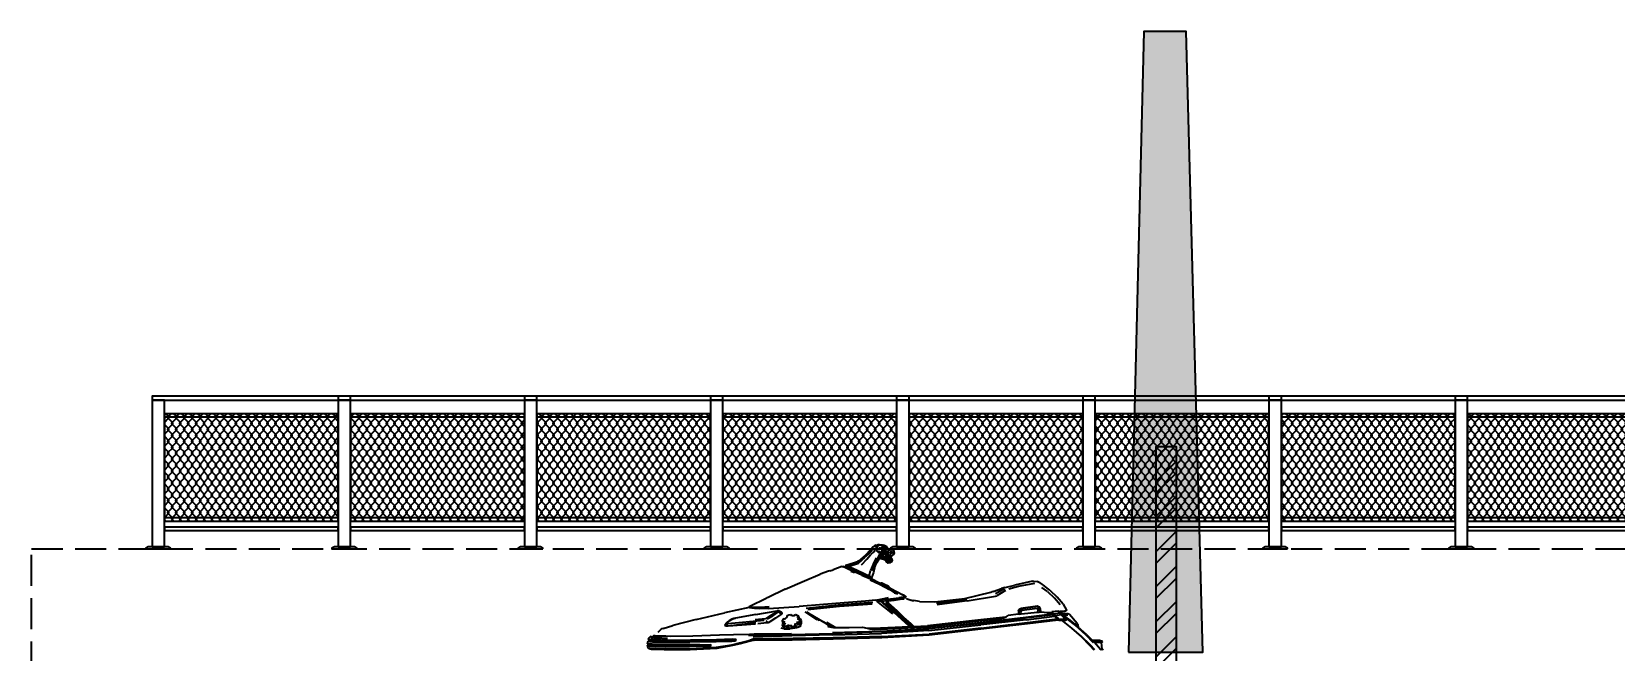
# Model space of a CAD drawing. Header units: millimetres. Extents: x -2018967 to 3675, y -751 to 1571936.
# Drawn here: x -1895686 to -1882933, y 1046762 to 1051747 of the extents above; entities that cross this region are included whole.
import ezdxf

# ---------------------------------------------------------------- set-up
doc = ezdxf.new("R2010")
doc.units = ezdxf.units.MM
doc.header["$LTSCALE"] = 1000
doc.linetypes.add('-6_350_HOLE$0$DASH', pattern=[0.35, 0.25, -0.1])
doc.layers.get('0').update_dxf_attribs({"linetype": 'CONTINUOUS'})
doc.layers.get('DEFPOINTS').update_dxf_attribs({"linetype": 'CONTINUOUS'})
doc.styles.add('STANDARD_T3', font='simplex.shx', dxfattribs={"width": 0.7, "bigfont": 'gbcbig.shx'})
doc.dimstyles.new('W&&200', dxfattribs={"dimtxt": 700, "dimasz": 200, "dimexe": 500, "dimexo": 600, "dimgap": 200, "dimtad": 1, "dimdec": 0, "dimzin": 0, "dimdsep": 46, "dimtxsty": 'STANDARD_T3', "dimcen": 0.09, "dimclrd": 1, "dimclre": 1, "dimclrt": 7, "dimazin": 2, "dimtfac": 1, "dimtdec": 0, "dimtix": 1, "dimtmove": 2, "dimatfit": 3, "dimfxl": 100, "dimtolj": 1, "dimtzin": 0, "dimarcsym": 0})

# ---------------------------------------------------------------- blocks, each defined once
blk = doc.blocks.new('*U492')
h = blk.add_hatch()
h.set_pattern_fill('金属', color=252, scale=80)
h.set_pattern_definition([(45, (-1558826.67, -2219856.8), (-141.421356, 141.421356), []), (45, (-1558732.4, -2219856.8), (-141.421356, 141.421356), [])])
h.paths.add_polyline_path([(-96, -2342), (-34, -2342), (-11, -2279), (11, -2405), (34, -2342), (69, -2342), (69, 2554), (-96, 2554)])
h.paths.add_polyline_path([(-96, -2554), (69, -2554), (69, -2423), (34, -2423), (11, -2486), (-11, -2360), (-34, -2423), (-96, -2423)])
for points in [[(69, -2342), (69, 2554), (-96, 2554), (-96, -2342)], [(-96, -2423), (-96, -2554), (69, -2554), (69, -2423)]]:
    blk.add_lwpolyline(points)
blk = doc.blocks.new('*U493')
at = {"color": 0, "linetype": 'ByBlock', "lineweight": -2, "transparency": 16777216}
blk.add_blockref('*U492', (0, 0), dxfattribs=at)
blk = doc.blocks.new('监控立柱')
h = blk.add_hatch(color=256)
h.dxf.hatch_style = 1
h.set_gradient(color1=(0, 0, 255), color2=(255, 255, 0), name='INVCURVED')
h.paths.add_polyline_path([(171, 0), (-171, 0), (-294, -5000), (306, -5000)])
blk.add_lwpolyline([(-294, -5000), (306, -5000), (171, 0), (-171, 0)], close=True)
blk = doc.blocks.new('救生艇立面')
for p, q in [((-57, 387), (-110, 342)), ((-57, 387), (2, 447)), ((-57, 387), (-9, 440)), ((-20, 409), (-56, 374)), ((-42, 359), (-12, 393)), ((-20, 409), (2, 432)), ((13, 419), (-12, 393)), ((8, 459), (-9, 440)), ((12, 441), (2, 432)), ((18, 466), (8, 459)), ((13, 419), (24, 430)), ((31, 472), (18, 466)), ((35, 469), (18, 466)), ((30, 463), (28, 452)), ((28, 452), (31, 436)), ((35, 469), (30, 463)), ((31, 472), (48, 475)), ((31, 436), (38, 431)), ((48, 475), (35, 469)), ((37, 444), (39, 448)), ((38, 432), (37, 444)), ((38, 451), (40, 457)), ((39, 451), (38, 451)), ((39, 448), (38, 451)), ((38, 431), (38, 432)), ((43, 421), (38, 431)), ((39, 451), (41, 456)), ((39, 448), (39, 451)), ((40, 457), (43, 461)), ((41, 456), (46, 463)), ((43, 461), (46, 463)), ((52, 413), (43, 421)), ((46, 463), (49, 467)), ((59, 473), (48, 475)), ((49, 467), (59, 473)), ((68, 416), (50, 426)), ((50, 375), (57, 386)), ((51, 377), (63, 399)), ((68, 405), (52, 413)), ((71, 441), (53, 451)), ((68, 405), (57, 386)), ((59, 473), (71, 475)), ((59, 473), (59, 473)), ((68, 405), (63, 399)), ((75, 391), (67, 379)), ((69, 408), (68, 416)), ((68, 416), (73, 415)), ((78, 400), (68, 405)), ((68, 405), (68, 405)), ((73, 411), (69, 408)), ((78, 400), (69, 408)), ((71, 475), (82, 474)), ((71, 441), (75, 454)), ((75, 439), (71, 441)), ((76, 434), (71, 441)), ((73, 386), (71, 385)), ((73, 411), (74, 415)), ((73, 411), (73, 415)), ((73, 415), (74, 415)), ((73, 415), (73, 415)), ((74, 415), (77, 411)), ((75, 454), (85, 461)), ((75, 454), (78, 450)), ((75, 439), (78, 450)), ((76, 437), (75, 439)), ((79, 400), (75, 391)), ((77, 390), (75, 391)), ((77, 435), (76, 437)), ((82, 429), (76, 434)), ((77, 440), (78, 450)), ((80, 434), (77, 435)), ((79, 432), (77, 435)), ((77, 418), (80, 427)), ((77, 411), (77, 418)), ((78, 408), (77, 411)), ((81, 409), (78, 408)), ((79, 400), (78, 400)), ((80, 431), (79, 432)), ((85, 398), (79, 400)), ((80, 434), (82, 442)), ((80, 431), (80, 434)), ((83, 428), (80, 431)), ((80, 427), (82, 428)), ((80, 427), (83, 425)), ((80, 417), (83, 425)), ((81, 409), (80, 417)), ((83, 410), (81, 409)), ((81, 381), (83, 384)), ((82, 474), (92, 471)), ((82, 442), (85, 446)), ((82, 428), (82, 429)), ((83, 420), (82, 418)), ((83, 410), (82, 418)), ((82, 418), (82, 418)), ((85, 440), (83, 434)), ((83, 434), (83, 428)), ((125, 417), (83, 434)), ((85, 427), (83, 428)), ((83, 425), (85, 426)), ((84, 423), (83, 420)), ((93, 412), (83, 420)), ((83, 384), (85, 398)), ((85, 426), (84, 423)), ((84, 423), (94, 415)), ((84, 423), (126, 405)), ((84, 423), (84, 423)), ((85, 461), (97, 463)), ((85, 446), (94, 452)), ((87, 444), (85, 440)), ((85, 426), (85, 427)), ((89, 397), (85, 398)), ((94, 449), (87, 444)), ((93, 412), (88, 414)), ((95, 398), (89, 397)), ((90, 453), (94, 452)), ((90, 376), (95, 398)), ((118, 459), (92, 471)), ((100, 412), (93, 412)), ((94, 452), (109, 451)), ((107, 448), (94, 449)), ((94, 449), (138, 436)), ((100, 412), (94, 415)), ((100, 398), (95, 398)), ((97, 463), (108, 461)), ((116, 405), (100, 412)), ((109, 400), (100, 398)), ((109, 451), (105, 452)), ((107, 383), (106, 381)), ((112, 446), (107, 448)), ((107, 409), (108, 404)), ((108, 385), (107, 383)), ((107, 383), (109, 383)), ((108, 461), (118, 459)), ((110, 388), (108, 386)), ((108, 386), (108, 385)), ((109, 385), (108, 385)), ((109, 451), (112, 446)), ((109, 394), (109, 400)), ((110, 400), (109, 400)), ((115, 389), (109, 394)), ((111, 382), (109, 385)), ((111, 382), (109, 383)), ((115, 404), (110, 400)), ((112, 389), (110, 388)), ((123, 443), (112, 446)), ((115, 388), (112, 389)), ((116, 405), (115, 404)), ((119, 398), (115, 404)), ((120, 383), (115, 389)), ((116, 385), (115, 388)), ((127, 400), (116, 405)), ((116, 381), (116, 385)), ((118, 459), (123, 452)), ((119, 398), (120, 385)), ((120, 383), (119, 382)), ((120, 385), (137, 374)), ((120, 385), (120, 383)), ((123, 443), (123, 452)), ((141, 438), (123, 443)), ((125, 416), (129, 426)), ((125, 417), (128, 426)), ((125, 416), (125, 417)), ((126, 415), (125, 416)), ((125, 416), (125, 416)), ((125, 416), (125, 416)), ((125, 416), (126, 405)), ((130, 426), (126, 415)), ((129, 398), (126, 415)), ((126, 405), (127, 400)), ((127, 400), (127, 399)), ((128, 398), (127, 399)), ((127, 399), (127, 399)), ((127, 399), (143, 385)), ((133, 432), (128, 426)), ((128, 398), (129, 398)), ((133, 432), (129, 426)), ((129, 398), (144, 385)), ((130, 426), (134, 431)), ((133, 432), (145, 440)), ((138, 436), (133, 432)), ((133, 432), (133, 432)), ((146, 439), (134, 431)), ((141, 438), (138, 436)), ((144, 440), (141, 438)), ((143, 385), (144, 385)), ((145, 440), (144, 440)), ((144, 440), (165, 438)), ((145, 417), (144, 413)), ((144, 413), (144, 408)), ((144, 413), (145, 413)), ((144, 408), (149, 403)), ((146, 407), (144, 408)), ((161, 387), (144, 385)), ((144, 385), (160, 386)), ((144, 385), (144, 385)), ((145, 440), (146, 439)), ((146, 419), (145, 417)), ((145, 413), (146, 416)), ((146, 407), (145, 413)), ((146, 439), (166, 437)), ((150, 421), (146, 419)), ((146, 416), (147, 418)), ((151, 403), (146, 407)), ((147, 418), (151, 421)), ((149, 403), (151, 403)), ((157, 421), (150, 421)), ((151, 421), (150, 421)), ((151, 421), (158, 420)), ((153, 412), (151, 403)), ((156, 404), (151, 403)), ((159, 406), (156, 404)), ((157, 421), (158, 420)), ((158, 420), (161, 416)), ((161, 410), (159, 406)), ((170, 393), (160, 386)), ((160, 386), (161, 387)), ((161, 416), (161, 410)), ((161, 387), (170, 394)), ((165, 438), (166, 438)), ((166, 438), (177, 423)), ((166, 437), (166, 438)), ((176, 423), (166, 437)), ((177, 407), (170, 394)), ((170, 394), (170, 393)), ((176, 423), (177, 407)), ((177, 423), (176, 423)), ((177, 408), (177, 423)), ((177, 407), (177, 408)), ((-351, 261), (-418, 237)), ((-340, 264), (-351, 261)), ((-340, 264), (-313, 274)), ((-243, 299), (-313, 274)), ((-243, 299), (-234, 299)), ((-229, 298), (-234, 299)), ((-229, 298), (-215, 292)), ((-224, 295), (-229, 298)), ((-215, 308), (-217, 306)), ((-217, 306), (-211, 301)), ((-215, 308), (-118, 340)), ((-211, 307), (-215, 308)), ((-193, 278), (-214, 288)), ((-115, 337), (-211, 307)), ((-192, 300), (-211, 307)), ((-211, 301), (-209, 299)), ((-206, 297), (-209, 299)), ((-206, 297), (-201, 295)), ((-201, 295), (-204, 288)), ((-201, 295), (-198, 295)), ((-201, 295), (-201, 295)), ((-198, 295), (-185, 290)), ((-163, 265), (-193, 278)), ((-192, 300), (-111, 327)), ((-126, 270), (-192, 300)), ((-192, 300), (-131, 267)), ((-185, 290), (-189, 282)), ((-189, 282), (-164, 271)), ((-185, 290), (-161, 280)), ((-172, 263), (-143, 250)), ((-164, 271), (-129, 256)), ((-137, 255), (-163, 265)), ((-161, 280), (-126, 265)), ((-129, 256), (-69, 230)), ((-59, 239), (-126, 270)), ((-126, 265), (-65, 239)), ((-110, 342), (-118, 340)), ((-110, 342), (-115, 337)), ((-111, 327), (-56, 374)), ((-42, 359), (-89, 311)), ((-23, 221), (-12, 267)), ((15, 338), (-12, 267)), ((2, 264), (32, 341)), ((20, 289), (11, 251)), ((33, 369), (15, 338)), ((17, 286), (16, 273)), ((17, 286), (19, 300)), ((40, 353), (19, 300)), ((20, 289), (38, 332)), ((32, 341), (48, 371)), ((47, 346), (38, 332)), ((38, 332), (40, 334)), ((40, 353), (50, 375)), ((57, 368), (40, 334)), ((59, 366), (47, 346)), ((48, 371), (51, 377)), ((50, 375), (51, 377)), ((61, 370), (59, 366)), ((59, 366), (63, 363)), ((63, 372), (61, 370)), ((67, 379), (63, 372)), ((63, 372), (74, 370)), ((70, 360), (63, 363)), ((67, 379), (69, 379)), ((79, 380), (69, 379)), ((92, 357), (70, 360)), ((74, 370), (86, 373)), ((81, 381), (79, 380)), ((86, 373), (89, 375)), ((89, 375), (90, 376)), ((89, 375), (98, 366)), ((90, 376), (99, 367)), ((100, 357), (92, 357)), ((99, 367), (98, 366)), ((98, 366), (105, 362)), ((114, 346), (100, 357)), ((101, 357), (100, 357)), ((107, 358), (101, 357)), ((101, 357), (130, 334)), ((105, 377), (104, 375)), ((104, 375), (104, 371)), ((104, 371), (104, 367)), ((104, 367), (105, 366)), ((106, 381), (105, 377)), ((106, 377), (105, 377)), ((106, 376), (105, 373)), ((105, 371), (106, 373)), ((105, 373), (106, 373)), ((105, 371), (105, 373)), ((106, 373), (105, 371)), ((105, 369), (105, 371)), ((105, 371), (105, 368)), ((105, 371), (105, 369)), ((105, 371), (105, 371)), ((105, 368), (105, 369)), ((106, 366), (105, 368)), ((105, 366), (105, 366)), ((105, 365), (107, 366)), ((105, 366), (105, 365)), ((105, 365), (106, 364)), ((112, 360), (105, 363)), ((106, 376), (108, 379)), ((106, 366), (107, 366)), ((106, 364), (107, 366)), ((106, 364), (108, 363)), ((106, 364), (106, 364)), ((108, 367), (107, 366)), ((107, 366), (108, 367)), ((107, 366), (107, 366)), ((108, 366), (107, 366)), ((107, 366), (107, 366)), ((107, 366), (107, 366)), ((110, 359), (107, 358)), ((109, 381), (108, 379)), ((108, 379), (109, 380)), ((109, 380), (108, 379)), ((108, 379), (108, 379)), ((110, 368), (108, 367)), ((108, 367), (110, 368)), ((108, 367), (110, 368)), ((108, 367), (108, 366)), ((108, 367), (108, 367)), ((108, 363), (110, 364)), ((109, 381), (110, 381)), ((109, 380), (110, 381)), ((109, 381), (109, 381)), ((109, 381), (110, 381)), ((110, 381), (109, 380)), ((109, 380), (109, 381)), ((109, 374), (112, 376)), ((110, 381), (110, 381)), ((111, 381), (110, 381)), ((110, 381), (110, 381)), ((111, 371), (110, 368)), ((110, 368), (110, 368)), ((110, 364), (112, 366)), ((111, 359), (110, 359)), ((111, 382), (111, 382)), ((111, 381), (111, 382)), ((111, 381), (112, 379)), ((111, 381), (111, 381)), ((111, 371), (112, 374)), ((111, 371), (114, 371)), ((111, 371), (111, 371)), ((112, 360), (111, 359)), ((141, 336), (111, 359)), ((112, 379), (112, 378)), ((112, 377), (112, 379)), ((112, 378), (112, 376)), ((112, 377), (112, 378)), ((112, 377), (112, 374)), ((112, 374), (112, 377)), ((112, 376), (112, 377)), ((112, 376), (112, 374)), ((112, 374), (112, 374)), ((112, 366), (114, 371)), ((114, 366), (112, 360)), ((114, 371), (116, 377)), ((117, 375), (114, 366)), ((114, 366), (147, 341)), ((114, 346), (115, 338)), ((115, 338), (114, 346)), ((119, 342), (114, 346)), ((114, 346), (114, 346)), ((129, 327), (115, 338)), ((115, 338), (115, 338)), ((115, 338), (129, 327)), ((116, 377), (116, 381)), ((119, 382), (117, 375)), ((117, 375), (152, 350)), ((152, 360), (119, 382)), ((119, 342), (130, 334)), ((144, 330), (129, 327)), ((130, 326), (129, 327)), ((129, 327), (129, 327)), ((130, 334), (141, 336)), ((145, 329), (130, 326)), ((149, 374), (137, 374)), ((137, 374), (148, 374)), ((137, 374), (137, 374)), ((137, 374), (144, 369)), ((141, 336), (147, 341)), ((152, 360), (144, 369)), ((144, 330), (152, 336)), ((145, 329), (144, 330)), ((153, 336), (145, 329)), ((145, 329), (154, 335)), ((145, 329), (145, 329)), ((145, 329), (145, 329)), ((147, 341), (152, 350)), ((158, 362), (148, 374)), ((148, 374), (149, 374)), ((149, 373), (149, 374)), ((159, 362), (149, 373)), ((152, 350), (152, 360)), ((159, 349), (152, 336)), ((152, 336), (153, 336)), ((153, 336), (160, 348)), ((154, 335), (153, 336)), ((154, 336), (160, 348)), ((160, 348), (154, 335)), ((154, 335), (154, 336)), ((159, 362), (158, 362)), ((158, 362), (159, 349)), ((160, 348), (159, 362)), ((159, 362), (159, 362)), ((159, 362), (160, 348)), ((159, 349), (160, 348)), ((160, 348), (160, 348)), ((160, 348), (160, 348)), ((-700, 117), (-546, 185)), ((-546, 185), (-418, 237)), ((-82, 231), (-137, 255)), ((-82, 231), (-82, 231)), ((-82, 231), (-14, 199)), ((-69, 230), (-35, 215)), ((-65, 239), (-31, 224)), ((-23, 221), (-59, 239)), ((-35, 215), (-31, 224)), ((-35, 215), (-28, 212)), ((-31, 224), (-24, 220)), ((-24, 220), (-28, 212)), ((-19, 207), (-28, 212)), ((-24, 220), (-21, 218)), ((-14, 217), (-23, 221)), ((-17, 213), (-19, 209)), ((-19, 209), (-13, 206)), ((-19, 209), (-19, 207)), ((-8, 202), (-19, 207)), ((-17, 193), (58, 157)), ((-10, 214), (-14, 217)), ((60, 162), (-14, 199)), ((-14, 199), (-14, 199)), ((-13, 206), (-10, 206)), ((-6, 208), (-10, 214)), ((-6, 208), (-10, 206)), ((-8, 202), (65, 166)), ((10, 250), (-6, 208)), ((58, 157), (140, 114)), ((71, 163), (65, 166)), ((76, 169), (71, 163)), ((73, 162), (71, 163)), ((73, 162), (78, 168)), ((78, 160), (73, 162)), ((76, 169), (78, 168)), ((78, 168), (83, 166)), ((83, 166), (78, 160)), ((126, 135), (78, 160)), ((83, 166), (105, 155)), ((105, 155), (124, 146)), ((124, 146), (129, 143)), ((126, 135), (129, 143)), ((132, 133), (126, 135)), ((129, 143), (131, 142)), ((131, 142), (133, 139)), ((132, 133), (133, 139)), ((146, 125), (132, 133)), ((1072, 131), (1042, 122)), ((1072, 131), (1150, 150)), ((1102, 120), (1180, 141)), ((1293, 181), (1150, 150)), ((1180, 141), (1311, 166)), ((1293, 181), (1302, 182)), ((1302, 182), (1330, 179)), ((1351, 168), (1330, 179)), ((1351, 168), (1371, 154)), ((1413, 97), (1367, 131)), ((1371, 154), (1386, 145)), ((1432, 108), (1386, 145)), ((-990, -24), (-849, 47)), ((-839, 51), (-849, 47)), ((-700, 117), (-839, 51)), ((-294, 1), (-589, -22)), ((-54, 21), (-294, 1)), ((5, 9), (-273, -11)), ((27, 28), (-54, 21)), ((27, 28), (129, 48)), ((34, 21), (57, 23)), ((34, 21), (164, -81)), ((129, 48), (57, 32)), ((127, 36), (57, 32)), ((67, 27), (57, 32)), ((57, 23), (64, 23)), ((64, 23), (174, -74)), ((76, 19), (67, 27)), ((76, 19), (121, 25)), ((177, -72), (76, 19)), ((120, 17), (113, 8)), ((113, 8), (116, -8)), ((120, 18), (126, 26)), ((128, 22), (120, 18)), ((120, 17), (120, 18)), ((120, 17), (120, 17)), ((122, 1), (120, 17)), ((121, 25), (126, 26)), ((122, 1), (132, 5)), ((122, 1), (123, 0)), ((123, 0), (268, -132)), ((123, 0), (193, -63)), ((126, 26), (127, 27)), ((127, 36), (215, 48)), ((127, 27), (142, 29)), ((127, 27), (128, 22)), ((128, 22), (178, 28)), ((132, 5), (128, 22)), ((202, -59), (132, 5)), ((140, 114), (180, 88)), ((177, 101), (142, 119)), ((142, 29), (205, 38)), ((142, 29), (174, 31)), ((146, 125), (253, 68)), ((174, 31), (209, 37)), ((199, 90), (177, 101)), ((178, 28), (227, 36)), ((180, 88), (206, 78)), ((205, 38), (220, 40)), ((209, 37), (221, 37)), ((231, 50), (215, 48)), ((220, 40), (235, 43)), ((221, 37), (235, 40)), ((227, 36), (242, 38)), ((253, 68), (230, 76)), ((245, 51), (231, 50)), ((235, 43), (253, 46)), ((242, 38), (258, 39)), ((261, 52), (245, 51)), ((265, 61), (253, 68)), ((253, 46), (266, 49)), ((270, 52), (261, 52)), ((270, 58), (265, 61)), ((266, 49), (274, 50)), ((274, 50), (270, 58)), ((274, 50), (270, 52)), ((276, 39), (283, 40)), ((283, 40), (305, 32)), ((305, 32), (333, 25)), ((305, 32), (332, 23)), ((381, 18), (333, 25)), ((381, 18), (505, 16)), ((505, 16), (747, 43)), ((519, 5), (762, 37)), ((766, 23), (523, -9)), ((747, 43), (956, 94)), ((766, 23), (995, 61)), ((956, 94), (965, 96)), ((974, 99), (965, 96)), ((974, 99), (1042, 122)), ((995, 82), (1066, 121)), ((995, 61), (1004, 64)), ((1075, 107), (1004, 64)), ((1413, 97), (1469, 45)), ((1432, 108), (1491, 53)), ((1514, -9), (1469, 45)), ((1538, -5), (1491, 53)), ((-1417, -127), (-1606, -177)), ((-1417, -127), (-1189, -73)), ((-991, -32), (-1189, -73)), ((-1130, -125), (-1153, -138)), ((-1146, -135), (-1127, -124)), ((-1116, -119), (-1130, -125)), ((-1127, -124), (-1115, -119)), ((-1116, -119), (-1100, -117)), ((-1100, -117), (-1115, -119)), ((-938, -86), (-1100, -117)), ((-990, -24), (-991, -32)), ((-987, -33), (-991, -32)), ((-985, -25), (-990, -24)), ((-970, -35), (-987, -33)), ((-969, -28), (-985, -25)), ((-949, -39), (-970, -35)), ((-946, -30), (-969, -28)), ((-949, -39), (-946, -30)), ((-908, -42), (-949, -39)), ((-902, -31), (-946, -30)), ((-860, -121), (-943, -129)), ((-938, -86), (-765, -57)), ((-902, -31), (-908, -42)), ((-835, -38), (-908, -42)), ((-831, -26), (-902, -31)), ((-817, -92), (-860, -121)), ((-845, -123), (-801, -97)), ((-835, -38), (-589, -22)), ((-778, -117), (-824, -147)), ((-817, -92), (-764, -62)), ((-801, -97), (-754, -67)), ((-729, -81), (-778, -117)), ((-765, -57), (-761, -58)), ((-750, -59), (-765, -57)), ((-761, -58), (-764, -62)), ((-754, -67), (-764, -62)), ((-746, -61), (-761, -58)), ((-754, -67), (-729, -81)), ((-746, -61), (-750, -59)), ((-746, -61), (-745, -61)), ((-745, -61), (-733, -68)), ((-745, -61), (-727, -73)), ((-733, -68), (-727, -73)), ((-727, -73), (-729, -81)), ((-722, -134), (-716, -124)), ((-716, -124), (-699, -120)), ((-711, -123), (-716, -124)), ((-711, -123), (-695, -120)), ((-699, -120), (-686, -109)), ((-686, -109), (-685, -96)), ((-685, -96), (-672, -90)), ((-685, -96), (-683, -98)), ((-684, -109), (-683, -98)), ((-672, -90), (-658, -87)), ((-658, -87), (-658, -89)), ((-658, -87), (-648, -95)), ((-649, -97), (-658, -89)), ((-648, -95), (-630, -96)), ((-618, -91), (-632, -98)), ((-630, -96), (-615, -88)), ((-618, -91), (-615, -88)), ((-615, -88), (-603, -92)), ((-599, -101), (-605, -112)), ((-603, -92), (-594, -99)), ((-594, -99), (-601, -111)), ((-601, -111), (-596, -123)), ((-601, -123), (-587, -127)), ((-599, -101), (-594, -99)), ((-596, -123), (-589, -125)), ((-588, -115), (-594, -99)), ((-589, -125), (-581, -128)), ((-577, -124), (-588, -115)), ((-586, -119), (-588, -115)), ((-581, -128), (-587, -127)), ((-570, -139), (-577, -124)), ((-543, -66), (-445, -130)), ((-273, -11), (-531, -39)), ((-424, -135), (-527, -69)), ((-527, -69), (-389, -149)), ((-519, -47), (-264, -20)), ((-264, -20), (0, 0)), ((116, -8), (290, -163)), ((235, -117), (116, -8)), ((177, -71), (293, -176)), ((193, -63), (193, -63)), ((193, -63), (250, -115)), ((257, -113), (202, -59)), ((235, -117), (285, -164)), ((268, -132), (250, -115)), ((311, -159), (257, -113)), ((453, -201), (1218, -112)), ((1075, -109), (852, -132)), ((860, -139), (1033, -119)), ((874, -159), (1235, -116)), ((878, -198), (1491, -123)), ((1033, -119), (1062, -115)), ((1062, -115), (1075, -109)), ((1075, -109), (1081, -106)), ((1081, -106), (1096, -94)), ((1179, -85), (1096, -94)), ((1180, -60), (1179, -85)), ((1183, -85), (1179, -85)), ((1180, -60), (1185, -46)), ((1186, -51), (1183, -66)), ((1183, -85), (1183, -66)), ((1186, -84), (1183, -85)), ((1185, -46), (1198, -38)), ((1185, -46), (1186, -51)), ((1199, -39), (1186, -51)), ((1186, -51), (1189, -53)), ((1187, -68), (1186, -84)), ((1187, -84), (1186, -84)), ((1189, -53), (1187, -68)), ((1187, -84), (1201, -83)), ((1189, -53), (1201, -42)), ((1332, -20), (1198, -38)), ((1335, -21), (1199, -39)), ((1200, -61), (1199, -71)), ((1199, -71), (1201, -83)), ((1206, -56), (1200, -61)), ((1335, -24), (1201, -42)), ((1201, -83), (1331, -69)), ((1206, -56), (1207, -55)), ((1206, -55), (1206, -56)), ((1207, -55), (1206, -55)), ((1329, -39), (1207, -55)), ((1218, -112), (1452, -83)), ((1459, -89), (1235, -116)), ((1242, -130), (1469, -101)), ((1329, -39), (1331, -41)), ((1331, -39), (1329, -39)), ((1336, -43), (1331, -39)), ((1331, -41), (1335, -49)), ((1335, -49), (1331, -69)), ((1331, -69), (1334, -69)), ((1332, -20), (1335, -21)), ((1334, -69), (1339, -48)), ((1334, -69), (1346, -68)), ((1335, -21), (1348, -26)), ((1335, -24), (1347, -29)), ((1335, -49), (1339, -48)), ((1339, -48), (1336, -43)), ((1355, -69), (1346, -68)), ((1347, -29), (1348, -26)), ((1352, -42), (1347, -29)), ((1354, -39), (1348, -26)), ((1355, -69), (1352, -42)), ((1354, -39), (1357, -69)), ((1357, -69), (1355, -69)), ((1365, -69), (1357, -69)), ((1407, -75), (1365, -69)), ((1447, -71), (1407, -75)), ((1420, -77), (1407, -75)), ((1419, -79), (1448, -75)), ((1447, -72), (1420, -77)), ((1447, -71), (1448, -66)), ((1447, -72), (1447, -71)), ((1448, -75), (1447, -72)), ((1502, -61), (1448, -66)), ((1459, -81), (1448, -66)), ((1448, -75), (1448, -66)), ((1459, -81), (1448, -75)), ((1452, -83), (1448, -75)), ((1459, -89), (1452, -83)), ((1459, -81), (1512, -75)), ((1476, -98), (1459, -81)), ((1459, -89), (1459, -81)), ((1469, -101), (1459, -89)), ((1491, -123), (1469, -101)), ((1523, -89), (1476, -98)), ((1493, -115), (1476, -98)), ((1499, -130), (1491, -123)), ((1491, -123), (1504, -128)), ((1504, -128), (1493, -115)), ((1502, -61), (1512, -75)), ((1508, -65), (1502, -61)), ((1551, -126), (1504, -128)), ((1516, -64), (1508, -65)), ((1513, -68), (1508, -65)), ((1512, -75), (1523, -89)), ((1517, -67), (1513, -68)), ((1515, -70), (1513, -68)), ((1536, -86), (1515, -70)), ((1540, -62), (1516, -64)), ((1537, -65), (1517, -67)), ((1523, -89), (1541, -109)), ((1533, -82), (1546, -81)), ((1546, -81), (1534, -82)), ((1536, -84), (1564, -81)), ((1549, -83), (1536, -84)), ((1537, -85), (1536, -84)), ((1539, -86), (1536, -86)), ((1546, -94), (1536, -86)), ((1556, -62), (1537, -65)), ((1538, -5), (1566, -53)), ((1567, -82), (1539, -86)), ((1561, -57), (1540, -62)), ((1541, -109), (1551, -126)), ((1541, -109), (1556, -122)), ((1546, -81), (1549, -83)), ((1546, -94), (1551, -93)), ((1572, -114), (1546, -94)), ((1552, -82), (1549, -83)), ((1551, -93), (1577, -89)), ((1556, -122), (1551, -126)), ((1551, -126), (1559, -134)), ((1552, -82), (1564, -81)), ((1560, -62), (1556, -62)), ((1561, -124), (1556, -122)), ((1559, -134), (1571, -125)), ((1566, -54), (1561, -57)), ((1561, -124), (1572, -114)), ((1564, -81), (1576, -80)), ((1566, -53), (1566, -54)), ((1577, -81), (1567, -82)), ((1571, -125), (1572, -114)), ((1571, -125), (1579, -122)), ((1571, -125), (1638, -177)), ((1572, -114), (1579, -122)), ((1576, -80), (1589, -84)), ((1579, -122), (1635, -167)), ((1588, -86), (1590, -84)), ((1590, -84), (1589, -84)), ((1590, -84), (1651, -156)), ((-1700, -205), (-1726, -232)), ((-1694, -203), (-1700, -205)), ((-1684, -199), (-1694, -203)), ((-1684, -199), (-1606, -177)), ((-1445, -258), (-1231, -251)), ((-1231, -251), (-1117, -248)), ((-1188, -172), (-1182, -164)), ((-1183, -180), (-1188, -172)), ((-1183, -180), (-1163, -160)), ((-1160, -181), (-1183, -180)), ((-1182, -164), (-1173, -153)), ((-1178, -162), (-1169, -155)), ((-1153, -138), (-1173, -153)), ((-1169, -155), (-1166, -150)), ((-1163, -160), (-1169, -155)), ((-1166, -150), (-1146, -135)), ((-1163, -160), (-870, -133)), ((-938, -153), (-1160, -181)), ((-940, -164), (-1160, -181)), ((-1117, -248), (-989, -245)), ((-996, -255), (-961, -255)), ((-989, -245), (-952, -244)), ((-961, -255), (-649, -247)), ((-952, -244), (-650, -239)), ((-848, -155), (-921, -162)), ((-857, -135), (-837, -154)), ((-837, -154), (-848, -155)), ((-824, -147), (-837, -154)), ((-708, -202), (-734, -197)), ((-721, -156), (-724, -171)), ((-724, -171), (-718, -189)), ((-723, -144), (-722, -134)), ((-717, -142), (-723, -144)), ((-708, -149), (-723, -144)), ((-723, -144), (-721, -156)), ((-721, -156), (-719, -166)), ((-718, -189), (-707, -201)), ((-717, -142), (-704, -147)), ((-710, -174), (-705, -169)), ((-710, -174), (-708, -170)), ((-701, -181), (-710, -174)), ((-710, -174), (-706, -197)), ((-705, -165), (-708, -149)), ((-703, -161), (-708, -149)), ((-708, -170), (-705, -165)), ((-708, -202), (-706, -202)), ((-707, -201), (-706, -202)), ((-706, -202), (-700, -202)), ((-699, -158), (-705, -169)), ((-705, -165), (-703, -161)), ((-689, -185), (-701, -181)), ((-700, -202), (-686, -202)), ((-674, -177), (-689, -185)), ((-689, -185), (-687, -180)), ((-689, -185), (-686, -202)), ((-672, -172), (-687, -180)), ((-686, -202), (-672, -202)), ((-656, -178), (-674, -177)), ((-668, -201), (-674, -177)), ((-672, -202), (-663, -203)), ((-653, -201), (-663, -203)), ((-646, -181), (-656, -173)), ((-645, -186), (-656, -178)), ((-656, -178), (-650, -201)), ((-650, -201), (-653, -201)), ((-642, -200), (-650, -201)), ((-649, -247), (-316, -239)), ((-316, -252), (-647, -259)), ((-646, -181), (-645, -186)), ((-631, -183), (-645, -186)), ((-642, -200), (-645, -186)), ((-625, -198), (-642, -200)), ((-618, -177), (-631, -183)), ((-613, -195), (-625, -198)), ((-621, -172), (-620, -160)), ((-621, -172), (-618, -177)), ((-617, -164), (-618, -177)), ((-618, -177), (-613, -195)), ((-605, -153), (-617, -164)), ((-610, -187), (-617, -164)), ((-610, -195), (-613, -195)), ((-599, -192), (-610, -195)), ((-609, -150), (-593, -146)), ((-587, -149), (-605, -153)), ((-605, -153), (-597, -175)), ((-587, -186), (-599, -192)), ((-587, -149), (-593, -146)), ((-582, -138), (-587, -149)), ((-579, -171), (-587, -149)), ((-587, -186), (-576, -171)), ((-575, -179), (-587, -186)), ((-581, -128), (-582, -138)), ((-572, -150), (-581, -128)), ((-576, -171), (-570, -157)), ((-570, -157), (-570, -139)), ((-352, -172), (-389, -149)), ((-369, -150), (-295, -193)), ((-358, -184), (-328, -189)), ((-344, -184), (-356, -178)), ((-355, -177), (-352, -172)), ((-353, -179), (-355, -177)), ((-347, -169), (-353, -179)), ((-347, -182), (-353, -179)), ((-352, -172), (-349, -168)), ((-349, -167), (-346, -169)), ((-349, -168), (-349, -167)), ((-347, -169), (-349, -168)), ((-341, -173), (-347, -169)), ((-344, -184), (-347, -182)), ((-346, -169), (-340, -172)), ((-341, -185), (-344, -184)), ((-311, -191), (-341, -173)), ((-326, -189), (-341, -185)), ((-340, -172), (-338, -170)), ((-340, -172), (-340, -172)), ((-340, -172), (-340, -172)), ((-340, -172), (-340, -172)), ((-340, -172), (-340, -172)), ((-340, -172), (-307, -191)), ((-338, -170), (-335, -171)), ((-335, -171), (-328, -175)), ((-328, -175), (-301, -192)), ((-328, -189), (-326, -189)), ((-326, -189), (-311, -191)), ((-319, -231), (70, -222)), ((74, -226), (-316, -239)), ((-316, -252), (74, -239)), ((-311, -191), (-307, -191)), ((-307, -191), (-301, -192)), ((-301, -192), (-295, -193)), ((-295, -193), (-295, -193)), ((-295, -193), (-253, -193)), ((-253, -193), (-185, -191)), ((-185, -191), (-79, -188)), ((-79, -188), (-39, -198)), ((-39, -198), (66, -195)), ((-39, -198), (-20, -202)), ((-20, -202), (20, -207)), ((20, -207), (69, -205)), ((66, -195), (302, -184)), ((69, -205), (450, -186)), ((70, -222), (453, -201)), ((74, -226), (457, -204)), ((458, -216), (74, -239)), ((75, -264), (459, -246)), ((77, -273), (459, -250)), ((301, -162), (268, -132)), ((285, -164), (298, -176)), ((300, -162), (290, -163)), ((293, -176), (298, -176)), ((297, -179), (293, -176)), ((302, -179), (297, -179)), ((302, -184), (297, -179)), ((298, -176), (302, -179)), ((300, -162), (301, -162)), ((304, -165), (301, -162)), ((302, -179), (307, -184)), ((302, -184), (307, -184)), ((323, -183), (304, -165)), ((307, -184), (323, -183)), ((337, -183), (311, -159)), ((323, -183), (337, -183)), ((337, -183), (446, -178)), ((852, -132), (446, -178)), ((450, -186), (860, -139)), ((874, -159), (457, -204)), ((458, -216), (876, -171)), ((878, -198), (459, -246)), ((459, -250), (877, -203)), ((1242, -130), (876, -171)), ((877, -203), (1252, -160)), ((1252, -160), (1499, -130)), ((1499, -130), (1508, -134)), ((1508, -134), (1504, -128)), ((1508, -134), (1525, -133)), ((1525, -133), (1606, -196)), ((1525, -133), (1528, -133)), ((1528, -133), (1548, -132)), ((1608, -196), (1528, -133)), ((1548, -132), (1559, -134)), ((1606, -196), (1686, -266)), ((1684, -261), (1608, -196)), ((1630, -156), (1635, -167)), ((1635, -167), (1643, -173)), ((1722, -251), (1638, -177)), ((1660, -188), (1643, -173)), ((1657, -169), (1651, -156)), ((1657, -169), (1660, -188)), ((1726, -248), (1660, -188)), ((1784, -315), (1722, -251)), ((1726, -248), (1769, -290)), ((-1809, -320), (-1806, -299)), ((-1808, -322), (-1809, -320)), ((-1809, -336), (-1805, -328)), ((-1809, -336), (-1809, -337)), ((-1806, -359), (-1809, -337)), ((-1809, -337), (-1804, -340)), ((-1804, -325), (-1808, -322)), ((-1803, -330), (-1808, -322)), ((-1808, -322), (-1805, -328)), ((-1800, -295), (-1806, -299)), ((-1806, -299), (-1804, -300)), ((-1801, -361), (-1806, -359)), ((-1806, -359), (-1796, -364)), ((-1805, -328), (-1803, -330)), ((-1804, -300), (-1800, -302)), ((-1794, -326), (-1804, -325)), ((-1804, -340), (-1794, -342)), ((-1798, -332), (-1803, -330)), ((-1801, -287), (-1796, -274)), ((-1801, -289), (-1801, -287)), ((-1797, -290), (-1801, -289)), ((-1801, -289), (-1799, -292)), ((-1791, -362), (-1801, -361)), ((-1798, -294), (-1800, -295)), ((-1798, -294), (-1800, -295)), ((-1800, -302), (-1791, -305)), ((-1798, -294), (-1799, -292)), ((-1799, -292), (-1797, -295)), ((-1797, -295), (-1798, -294)), ((-1798, -294), (-1798, -294)), ((-1798, -332), (-1788, -335)), ((-1788, -291), (-1797, -290)), ((-1797, -295), (-1793, -297)), ((-1796, -274), (-1787, -265)), ((-1789, -367), (-1796, -364)), ((-1773, -327), (-1794, -326)), ((-1794, -342), (-1774, -343)), ((-1785, -298), (-1793, -297)), ((-1791, -305), (-1771, -307)), ((-1771, -363), (-1791, -362)), ((-1779, -368), (-1789, -367)), ((-1767, -292), (-1788, -291)), ((-1768, -335), (-1788, -335)), ((-1787, -265), (-1782, -263)), ((-1787, -265), (-1787, -266)), ((-1782, -266), (-1787, -266)), ((-1765, -300), (-1785, -298)), ((-1762, -277), (-1783, -276)), ((-1782, -266), (-1772, -264)), ((-1762, -370), (-1779, -368)), ((-1774, -343), (-1746, -345)), ((-1743, -329), (-1773, -327)), ((-1772, -264), (-1748, -264)), ((-1771, -307), (-1741, -307)), ((-1744, -364), (-1771, -363)), ((-1768, -335), (-1740, -335)), ((-1737, -293), (-1767, -292)), ((-1765, -259), (-1764, -259)), ((-1763, -259), (-1765, -259)), ((-1736, -300), (-1765, -300)), ((-1764, -259), (-1763, -259)), ((-1763, -259), (-1759, -259)), ((-1762, -277), (-1731, -277)), ((-1734, -370), (-1762, -370)), ((-1759, -259), (-1756, -259)), ((-1751, -258), (-1756, -259)), ((-1756, -259), (-1751, -258)), ((-1751, -258), (-1749, -256)), ((-1751, -258), (-1751, -258)), ((-1751, -258), (-1748, -258)), ((-1747, -257), (-1748, -258)), ((-1748, -258), (-1747, -258)), ((-1748, -264), (-1719, -265)), ((-1747, -258), (-1721, -259)), ((-1746, -345), (-1708, -343)), ((-1709, -363), (-1744, -364)), ((-1706, -330), (-1743, -329)), ((-1741, -307), (-1703, -307)), ((-1740, -335), (-1702, -336)), ((-1699, -293), (-1737, -293)), ((-1736, -300), (-1697, -300)), ((-1702, -369), (-1734, -370)), ((-1694, -278), (-1731, -277)), ((-1721, -259), (-1695, -259)), ((-1665, -363), (-1709, -363)), ((-1708, -343), (-1664, -345)), ((-1664, -329), (-1706, -330)), ((-1703, -307), (-1659, -307)), ((-1702, -336), (-1660, -339)), ((-1675, -372), (-1702, -369)), ((-1699, -293), (-1465, -294)), ((-1697, -300), (-1655, -303)), ((-1695, -259), (-1663, -260)), ((-1694, -278), (-1648, -279)), ((-1674, -372), (-1675, -372)), ((-1659, -373), (-1674, -372)), ((-1471, -364), (-1665, -363)), ((-1471, -327), (-1664, -329)), ((-1664, -345), (-1471, -343)), ((-1663, -260), (-1623, -261)), ((-1303, -336), (-1660, -339)), ((-1659, -307), (-1468, -307)), ((-1631, -373), (-1659, -373)), ((-1464, -301), (-1655, -303)), ((-1627, -373), (-1631, -373)), ((-1467, -371), (-1627, -373)), ((-1623, -261), (-1445, -258)), ((-1471, -327), (-1302, -331)), ((-1471, -343), (-1300, -340)), ((-1257, -352), (-1471, -364)), ((-1468, -307), (-1256, -305)), ((-1251, -360), (-1467, -371)), ((-1253, -290), (-1465, -294)), ((-1252, -300), (-1464, -301)), ((-1303, -336), (-1302, -331)), ((-1303, -336), (-1298, -335)), ((-1300, -340), (-1303, -336)), ((-1298, -335), (-1302, -331)), ((-1300, -340), (-1298, -335)), ((-1130, -333), (-1257, -352)), ((-1256, -305), (-1132, -301)), ((-1129, -287), (-1253, -290)), ((-1129, -296), (-1252, -300)), ((-1126, -337), (-1251, -360)), ((-1132, -301), (-1107, -300)), ((-1068, -318), (-1130, -333)), ((-1095, -288), (-1129, -287)), ((-1099, -294), (-1129, -296)), ((-1064, -323), (-1126, -337)), ((-1107, -300), (-1098, -297)), ((-1099, -294), (-1095, -288)), ((-1095, -292), (-1099, -294)), ((-1098, -297), (-1095, -292)), ((-1095, -292), (-1095, -288)), ((-993, -299), (-1068, -318)), ((-993, -306), (-1064, -323)), ((-958, -286), (-993, -299)), ((-947, -293), (-993, -306)), ((-647, -259), (-960, -269)), ((-315, -276), (-958, -286)), ((-947, -293), (-645, -291)), ((-645, -291), (-314, -283)), ((75, -264), (-315, -276)), ((-314, -283), (77, -273)), ((1757, -332), (1684, -261)), ((1686, -266), (1751, -333)), ((1751, -333), (1787, -372)), ((1793, -372), (1757, -332)), ((1769, -290), (1770, -290)), ((1769, -290), (1787, -309)), ((1770, -290), (1807, -294)), ((1835, -306), (1787, -309)), ((1787, -309), (1790, -311)), ((1791, -312), (1790, -311)), ((1791, -312), (1837, -309)), ((1839, -368), (1791, -312)), ((1791, -312), (1794, -316)), ((1848, -312), (1794, -316)), ((1794, -316), (1840, -367)), ((1807, -294), (1832, -295)), ((1832, -295), (1848, -300)), ((1840, -305), (1835, -306)), ((1835, -306), (1837, -309)), ((1837, -309), (1841, -309)), ((1841, -372), (1839, -368)), ((1848, -300), (1840, -305)), ((1840, -305), (1841, -309)), ((1840, -368), (1854, -367)), ((1840, -367), (1840, -368)), ((1840, -368), (1842, -371)), ((1841, -309), (1842, -309)), ((1842, -309), (1849, -303)), ((1842, -309), (1842, -309)), ((1842, -309), (1847, -309)), ((1855, -367), (1842, -371)), ((1842, -371), (1843, -372)), ((1847, -309), (1856, -304)), ((1849, -302), (1848, -300)), ((1854, -367), (1848, -312)), ((1848, -312), (1852, -313)), ((1856, -304), (1849, -302)), ((1849, -303), (1849, -302)), ((1852, -313), (1860, -308)), ((1854, -367), (1855, -367)), ((1855, -367), (1862, -372)), ((1860, -308), (1856, -304))]:
    blk.add_line(p, q)
blk = doc.blocks.new('*D925')
at = {"color": 1, "lineweight": -2, "transparency": 16777216}
for p, q in [((-1883048, 1041159), (-1883048, 1040559)), ((-1882848, 1041159), (-1882848, 1040559)), ((-1883248, 1041059), (-1883448, 1041059)), ((-1883048, 1041059), (-1882848, 1041059)), ((-1882648, 1041059), (-1882448, 1041059))]:
    blk.add_line(p, q, dxfattribs=at)
at = {"color": 1, "transparency": 16777216}
for points in [[(-1883248, 1041092), (-1883248, 1041025), (-1883048, 1041059)], [(-1882648, 1041092), (-1882648, 1041025), (-1882848, 1041059)]]:
    blk.add_solid(points, dxfattribs=at)
at = {"layer": 'DEFPOINTS', "color": 0, "transparency": 16777216}
for p in [(-1882848, 1047148), (-1883048, 1046695), (-1882848, 1041059)]:
    blk.add_point(p, dxfattribs=at)
at = {"color": 7, "transparency": 16777216, "insert": (-1882948, 1041609), "char_height": 700, "attachment_point": 5, "style": 'STANDARD_T3'}
blk.add_mtext('\\A1;200', dxfattribs=at)
blk = doc.blocks.new('*U941')
h = blk.add_hatch()
h.set_pattern_fill('编织金属网', color=252, scale=80)
h.set_pattern_definition([(90, (-1545980.4, -2244741.38), (-32, 48), [8, -88]), (90, (-1545972.4, -2244741.38), (-32, 48), [8, -88]), (45, (-1545980.399, -2244733.379), (-160, -144), [56.5685425, -214.9604615]), (135, (-1545972.399, -2244733.379), (-160, 144), [56.5685425, -214.9604615])])
h.paths.add_polyline_path([(-700, 475), (-700, -390), (700, -390), (700, 475)])
at = {"color": 242}
blk.add_lwpolyline([(-800, 585), (800, 585), (800, 615), (-800, 615)], close=True, dxfattribs=at)
at = {"color": 236}
for points in [[(-800, -597), (-700, -597), (-700, 585), (-800, 585)], [(700, -597), (800, -597), (800, 585), (700, 585)], [(-650, -615), (-650, -608), (-669, -597), (-700, -597), (-800, -597), (-831, -597), (-850, -608), (-850, -615)], [(850, -615), (850, -608), (831, -597), (800, -597), (700, -597), (669, -597), (650, -608), (650, -615)]]:
    blk.add_lwpolyline(points, close=True, dxfattribs=at)
at = {"color": 252}
for points in [[(-700, -390), (700, -390), (700, 475), (-700, 475)], [(-700, 450), (700, 450), (700, 475), (-700, 475)], [(-700, -390), (700, -390), (700, -365), (-700, -365)], [(-700, -465), (700, -465), (700, -440), (-700, -440)]]:
    blk.add_lwpolyline(points, close=True, dxfattribs=at)
blk = doc.blocks.new('*U942')
at = {"color": 0, "linetype": 'ByBlock', "lineweight": -2, "transparency": 16777216}
for p in [(-10500, 0), (-9000, 0), (-7500, 0), (-6000, 0), (-4500, 0), (-3000, 0), (-1500, 0), (0, 0)]:
    blk.add_blockref('*U941', p, dxfattribs=at)

msp = doc.modelspace()

# ---------------------------------------------------------------- linework, layer by layer
at = {"linetype": '-6_350_HOLE$0$DASH'}
msp.add_lwpolyline([(-1895686.4, 1047578.7), (-1817602.9, 1047578.7), (-1817602.9, 1043082.2), (-1895686.4, 1043082.2)], close=True, dxfattribs=at)

# ---------------------------------------------------------------- block references
for name, p in [('监控立柱', (-1886554.4, 1051746.7)), ('*U942', (-1883416.3, 1048193.7)), ('*U493', (-1886530.8, 1045846.5)), ('救生艇立面', (-1888913.8, 1047138))]:
    msp.add_blockref(name, p)

# ---------------------------------------------------------------- dimensions: what is measured, and where the dimension line sits
dim = msp.add_linear_dim(base=(-1882848.4, 1041058.8), p1=(-1883048.3, 1046694.7), p2=(-1882848.4, 1047147.7), dimstyle='W&&200', override={"dimfxlon": 1})
dim.commit()
dim.dimension.update_dxf_attribs({"geometry": '*D925', "text_midpoint": (-1882948.4, 1041608.8)})

doc.saveas('drawing.dxf')
